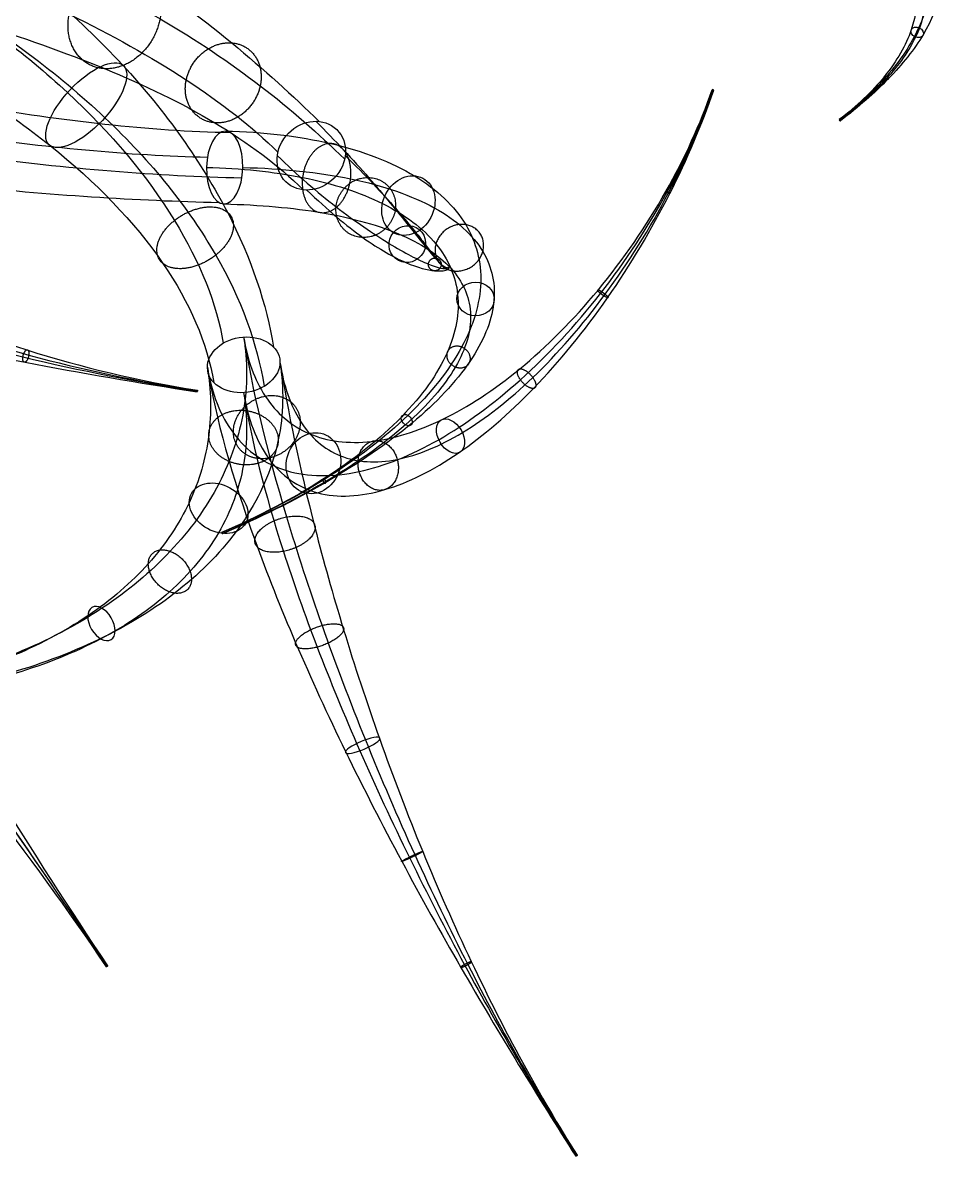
# Model space of a CAD drawing. Header units: millimetres. Extents: x -36.9 to 35.7, y -22.6 to 36.8.
# Drawn here: x 20.2 to 30.47, y -18.61 to -5.93 of the extents above; entities that cross this region are included whole.
import ezdxf

# ---------------------------------------------------------------- set-up
doc = ezdxf.new("R2010")
doc.units = ezdxf.units.MM
doc.header["$MEASUREMENT"] = 0
doc.layers.add('Default', color=18, linetype='Continuous', true_color=0x000000)

msp = doc.modelspace()

# ---------------------------------------------------------------- linework, layer by layer
at = {"layer": 'Default', "extrusion": (-0.269617, -0.575339, 0.772199)}
msp.add_circle((29.914, 37.523, 34.031), 0.0722, dxfattribs=at)
at = {"layer": 'Default', "extrusion": (0.665155, -0.624282, 0.409685)}
msp.add_circle((9.315, 23.896, 32.585), 0.607, dxfattribs=at)
at = {"layer": 'Default', "extrusion": (0.308402, 0.8859, -0.346509)}
msp.add_circle((-28.568, 41.378, -12.225), 0.01, dxfattribs=at)
at = {"layer": 'Default', "extrusion": (0.339856, -0.331969, 0.87994)}
msp.add_circle((11.066, 3.795, 53.214), 0.408, dxfattribs=at)
msp.add_circle((11.066, 3.795, 53.214), 0.408, dxfattribs=at)
at = {"layer": 'Default', "extrusion": (0.71625, 0.546135, -0.434422)}
msp.add_circle((-23.373, 54.384, -5.049), 0.01, dxfattribs=at)
at = {"layer": 'Default', "extrusion": (0.867274, -0.019932, -0.497431)}
msp.add_circle((-7.03, 47.083, -0.915), 0.408, dxfattribs=at)
msp.add_circle((-7.03, 47.083, -0.915), 0.408, dxfattribs=at)
at = {"layer": 'Default', "extrusion": (-0.506632, 0.265456, 0.820279)}
msp.add_circle((-4.314, 43.343, 17.724), 0.346, dxfattribs=at)
at = {"layer": 'Default', "extrusion": (0.191959, -0.15814, 0.968578)}
msp.add_circle((9.093, -10.471, 56.748), 0.209, dxfattribs=at)
at = {"layer": 'Default', "extrusion": (0.032554, 0.025168, 0.999153)}
msp.add_circle((-22.126, -12.108, 56.881), 0.01, dxfattribs=at)
at = {"layer": 'Default', "extrusion": (0.003254, 0.432783, 0.901492)}
msp.add_circle((-25.334, 23.866, 29.312), 0.209, dxfattribs=at)
at = {"layer": 'Default', "extrusion": (0.593711, 0.782334, 0.188309)}
msp.add_circle((-26.679, 40.799, 16.984), 0.0722, dxfattribs=at)
at = {"layer": 'Default', "extrusion": (0.10418, -0.644515, 0.75746)}
msp.add_circle((20.825, 14.657, 37.296), 0.408, dxfattribs=at)
msp.add_circle((20.825, 14.657, 37.296), 0.408, dxfattribs=at)
msp.add_circle((20.825, 14.657, 37.296), 0.408, dxfattribs=at)
msp.add_circle((20.825, 14.657, 37.296), 0.408, dxfattribs=at)
at = {"layer": 'Default', "extrusion": (0.942642, -0.147986, 0.299211)}
msp.add_circle((-6.491, 40.808, 37.365), 0.01, dxfattribs=at)
at = {"layer": 'Default', "extrusion": (0.512179, 0.472623, 0.717147)}
msp.add_circle((-24.236, 16.062, 32.266), 0.0722, dxfattribs=at)
at = {"layer": 'Default', "extrusion": (0.654504, 0.382923, 0.651916)}
msp.add_circle((-21.726, 21.353, 39.771), 0.209, dxfattribs=at)
at = {"layer": 'Default', "extrusion": (0.467791, -0.161294, 0.868997)}
msp.add_circle((-2.618, -2.529, 47.518), 0.346, dxfattribs=at)
at = {"layer": 'Default', "extrusion": (-0.317255, -0.57728, 0.752394)}
msp.add_circle((25.095, 26.843, 29.401), 0.346, dxfattribs=at)
at = {"layer": 'Default', "extrusion": (0.87023, 0.373239, 0.321547)}
msp.add_circle((-19.537, 25.886, 25.715), 0.01, dxfattribs=at)
at = {"layer": 'Default', "extrusion": (0.680899, 0.404892, -0.610277)}
msp.add_circle((-21.647, 40.062, -16.151), 0.209, dxfattribs=at)
at = {"layer": 'Default', "extrusion": (-0.378747, 0.899789, -0.216636)}
msp.add_circle((-16.687, 34.728, -30.473), 0.209, dxfattribs=at)
at = {"layer": 'Default', "extrusion": (-0.533946, 0.794741, 0.288596)}
msp.add_circle((-8.356, 45.01, -13.038), 0.01, dxfattribs=at)
at = {"layer": 'Default', "extrusion": (-0.489301, 0.765416, 0.418)}
msp.add_circle((-12.221, 48.786, -10.454), 0.01, dxfattribs=at)
at = {"layer": 'Default'}
for points, knots in [([(10.985, -3.804, 40.802), (11.723, -4.203, 41.417), (12.997, -4.817, 42.168), (14.918, -5.572, 42.742), (16.473, -6.093, 42.943), (18.067, -6.533, 42.897), (20.136, -6.973, 42.523), (21.618, -7.136, 41.917), (22.524, -7.157, 41.397)], [0, 0, 0, 0, 3.150297, 4.793949, 6.458441, 8.122933, 9.766585, 12.916882, 12.916882, 12.916882, 12.916882]), ([(17.515, -3.902, 34.478), (18.23, -4.155, 34.388), (19.658, -4.876, 34.415), (21.414, -6.37, 35.092), (22.577, -8.027, 36.316), (22.93, -9.081, 37.383), (23.007, -9.557, 37.942)], [0, 0, 0, 0, 2.137892, 4.404044, 6.670196, 8.808089, 8.808089, 8.808089, 8.808089]), ([(18.288, -3.849, 40.455), (19.449, -4.199, 41.692), (20.979, -4.967, 43.671), (22.572, -6.152, 46.502), (23.225, -6.748, 47.982), (23.517, -7.033, 48.738)], [0, 0, 0, 0, 5.133556, 7.706579, 10.267111, 10.267111, 10.267111, 10.267111]), ([(27.844, -4.312, 46.433), (28.125, -4.255, 46.521), (28.687, -4.198, 46.773), (29.424, -4.297, 47.334), (29.977, -4.564, 48.022), (30.304, -4.958, 48.759), (30.401, -5.442, 49.494), (30.262, -5.982, 50.183), (29.903, -6.526, 50.767), (29.544, -6.861, 51.064), (29.344, -7.013, 51.185)], [0, 0, 0, 0, 0.835069, 1.705272, 2.575474, 3.410544, 4.245613, 5.115815, 5.986018, 6.821087, 6.821087, 6.821087, 6.821087]), ([(10.231, -4.548, 41.223), (11.033, -4.982, 41.892), (12.451, -5.612, 42.687), (14.575, -6.326, 43.244), (16.271, -6.792, 43.403), (17.982, -7.164, 43.297), (20.169, -7.519, 42.839), (21.707, -7.642, 42.183), (22.652, -7.664, 41.64)], [0, 0, 0, 0, 3.150297, 4.793949, 6.458441, 8.122933, 9.766585, 12.916882, 12.916882, 12.916882, 12.916882]), ([(11.263, -4.548, 39.985), (11.951, -4.92, 40.558), (13.126, -5.462, 41.296), (14.923, -6.107, 41.935), (16.397, -6.546, 42.216), (17.928, -6.912, 42.263), (19.939, -7.277, 42.007), (21.392, -7.412, 41.462), (22.267, -7.432, 40.96)], [0, 0, 0, 0, 3.150297, 4.793949, 6.458441, 8.122933, 9.766585, 12.916882, 12.916882, 12.916882, 12.916882]), ([(17.157, -4.63, 33.677), (17.891, -4.89, 33.585), (19.376, -5.584, 33.661), (21.225, -6.965, 34.503), (22.453, -8.498, 35.892), (22.823, -9.514, 37.016), (22.901, -9.996, 37.583)], [0, 0, 0, 0, 2.137892, 4.404044, 6.670196, 8.808089, 8.808089, 8.808089, 8.808089]), ([(17.588, -4.638, 40.887), (18.701, -4.974, 42.073), (20.312, -5.573, 43.903), (22.074, -6.554, 46.604), (22.77, -7.096, 48.047), (23.055, -7.375, 48.787)], [0, 0, 0, 0, 5.133556, 7.706579, 10.267111, 10.267111, 10.267111, 10.267111]), ([(18.764, -4.638, 39.784), (19.945, -4.994, 41.043), (21.408, -5.625, 43.174), (22.884, -6.62, 46.18), (23.508, -7.168, 47.706), (23.802, -7.456, 48.468)], [0, 0, 0, 0, 5.133556, 7.706579, 10.267111, 10.267111, 10.267111, 10.267111]), ([(27.795, -4.712, 46.845), (28.026, -4.665, 46.918), (28.493, -4.609, 47.113), (29.138, -4.649, 47.545), (29.676, -4.823, 48.104), (30.051, -5.117, 48.747), (30.232, -5.517, 49.437), (30.182, -6.003, 50.129), (29.883, -6.527, 50.743), (29.535, -6.861, 51.053), (29.336, -7.012, 51.174)], [0, 0, 0, 0, 0.835069, 1.705272, 2.575474, 3.410544, 4.245613, 5.115815, 5.986018, 6.821087, 6.821087, 6.821087, 6.821087]), ([(28.04, -4.712, 46.067), (28.33, -4.653, 46.158), (28.905, -4.583, 46.429), (29.637, -4.637, 47.047), (30.163, -4.845, 47.806), (30.448, -5.172, 48.613), (30.494, -5.586, 49.41), (30.309, -6.059, 50.144), (29.917, -6.552, 50.756), (29.55, -6.873, 51.059), (29.35, -7.025, 51.181)], [0, 0, 0, 0, 0.835069, 1.705272, 2.575474, 3.410544, 4.245613, 5.115815, 5.986018, 6.821087, 6.821087, 6.821087, 6.821087]), ([(17.334, -4.693, 35.278), (17.934, -4.906, 35.203), (19.146, -5.47, 35.174), (20.773, -6.669, 35.608), (21.983, -8.108, 36.586), (22.373, -9.077, 37.544), (22.443, -9.514, 38.056)], [0, 0, 0, 0, 2.137892, 4.404044, 6.670196, 8.808089, 8.808089, 8.808089, 8.808089]), ([(27.992, -5.113, 46.479), (28.232, -5.064, 46.555), (28.711, -4.993, 46.769), (29.352, -4.99, 47.259), (29.862, -5.104, 47.888), (30.194, -5.331, 48.601), (30.325, -5.661, 49.352), (30.229, -6.08, 50.09), (29.897, -6.552, 50.731), (29.541, -6.872, 51.048), (29.342, -7.024, 51.169)], [0, 0, 0, 0, 0.835069, 1.705272, 2.575474, 3.410544, 4.245613, 5.115815, 5.986018, 6.821087, 6.821087, 6.821087, 6.821087]), ([(10.51, -5.292, 40.406), (11.261, -5.699, 41.033), (12.581, -6.257, 41.815), (14.58, -6.861, 42.438), (16.195, -7.244, 42.676), (17.844, -7.543, 42.663), (19.972, -7.823, 42.323), (21.48, -7.918, 41.728), (22.395, -7.939, 41.203)], [0, 0, 0, 0, 3.150297, 4.793949, 6.458441, 8.122933, 9.766585, 12.916882, 12.916882, 12.916882, 12.916882]), ([(16.976, -5.421, 34.478), (17.595, -5.641, 34.4), (18.863, -6.178, 34.421), (20.584, -7.265, 35.019), (21.859, -8.578, 36.162), (22.266, -9.51, 37.177), (22.337, -9.953, 37.697)], [0, 0, 0, 0, 2.137892, 4.404044, 6.670196, 8.808089, 8.808089, 8.808089, 8.808089]), ([(18.065, -5.428, 40.217), (19.197, -5.769, 41.424), (20.74, -6.231, 43.407), (22.386, -7.021, 46.283), (23.052, -7.517, 47.771), (23.341, -7.798, 48.517)], [0, 0, 0, 0, 5.133556, 7.706579, 10.267111, 10.267111, 10.267111, 10.267111]), ([(22.266, -9.782, 37.852), (22.313, -10.077, 38.198), (22.518, -10.59, 38.969), (23.114, -11.007, 40.201), (23.93, -11.016, 41.361), (24.85, -10.646, 42.319), (25.794, -9.952, 43.015), (26.69, -8.985, 43.395), (27.436, -7.85, 43.417), (27.789, -7.059, 43.209), (27.922, -6.678, 43.06)], [0, 0, 0, 0, 1.288216, 2.642566, 3.996916, 5.285132, 6.573348, 7.927698, 9.282048, 10.570264, 10.570264, 10.570264, 10.570264]), ([(22.672, -9.444, 38.084), (22.713, -9.701, 38.386), (22.88, -10.159, 39.051), (23.37, -10.58, 40.132), (24.066, -10.671, 41.196), (24.89, -10.417, 42.128), (25.778, -9.838, 42.858), (26.661, -8.953, 43.306), (27.42, -7.85, 43.389), (27.782, -7.06, 43.197), (27.914, -6.68, 43.048)], [0, 0, 0, 0, 1.288216, 2.642566, 3.996916, 5.285132, 6.573348, 7.927698, 9.282048, 10.570264, 10.570264, 10.570264, 10.570264]), ([(22.672, -10.065, 37.555), (22.72, -10.362, 37.904), (22.914, -10.872, 38.691), (23.467, -11.259, 39.965), (24.221, -11.22, 41.177), (25.069, -10.795, 42.187), (25.939, -10.046, 42.932), (26.765, -9.032, 43.353), (27.46, -7.865, 43.404), (27.8, -7.065, 43.203), (27.933, -6.684, 43.054)], [0, 0, 0, 0, 1.288216, 2.642566, 3.996916, 5.285132, 6.573348, 7.927698, 9.282048, 10.570264, 10.570264, 10.570264, 10.570264]), ([(23.078, -9.727, 37.788), (23.119, -9.986, 38.092), (23.276, -10.441, 38.773), (23.723, -10.832, 39.896), (24.357, -10.874, 41.012), (25.109, -10.566, 41.997), (25.922, -9.932, 42.775), (26.736, -8.999, 43.264), (27.445, -7.865, 43.376), (27.793, -7.066, 43.191), (27.926, -6.686, 43.042)], [0, 0, 0, 0, 1.288216, 2.642566, 3.996916, 5.285132, 6.573348, 7.927698, 9.282048, 10.570264, 10.570264, 10.570264, 10.570264]), ([(23.478, -7.031, 48.754), (23.7, -7.248, 49.331), (24.096, -7.678, 50.512), (24.543, -8.228, 52.376), (24.84, -8.603, 54.329), (24.935, -8.681, 55.668), (24.957, -8.664, 56.334)], [0, 0, 0, 0, 2.001699, 4.018587, 6.035474, 8.037173, 8.037173, 8.037173, 8.037173]), ([(15.69, -7.223, 45.77), (16.075, -7.508, 46.271), (16.93, -8.094, 47.213), (18.456, -8.927, 48.421), (20.206, -9.623, 49.409), (21.493, -9.935, 49.911), (22.154, -10.039, 50.121)], [0, 0, 0, 0, 2.102408, 4.232355, 6.362303, 8.46471, 8.46471, 8.46471, 8.46471]), ([(22.467, -7.14, 41.296), (22.895, -7.15, 41.05), (23.707, -7.247, 40.446), (24.646, -7.611, 39.29), (25.217, -8.158, 37.985), (25.388, -8.826, 36.657), (25.168, -9.564, 35.387), (24.567, -10.327, 34.249), (23.633, -11.044, 33.341), (22.844, -11.454, 32.925), (22.429, -11.632, 32.772)], [0, 0, 0, 0, 1.429693, 2.915488, 4.401283, 5.830976, 7.260669, 8.746464, 10.23226, 11.661952, 11.661952, 11.661952, 11.661952]), ([(23.048, -7.415, 48.775), (23.271, -7.633, 49.351), (23.719, -8.016, 50.53), (24.323, -8.426, 52.388), (24.777, -8.659, 54.333), (24.925, -8.69, 55.668), (24.946, -8.673, 56.335)], [0, 0, 0, 0, 2.001699, 4.018587, 6.035474, 8.037173, 8.037173, 8.037173, 8.037173]), ([(23.809, -7.415, 48.481), (24.04, -7.641, 49.078), (24.409, -8.037, 50.334), (24.735, -8.446, 52.313), (24.896, -8.666, 54.326), (24.944, -8.691, 55.667), (24.966, -8.674, 56.334)], [0, 0, 0, 0, 2.001699, 4.018587, 6.035474, 8.037173, 8.037173, 8.037173, 8.037173]), ([(15.264, -7.594, 45.885), (15.664, -7.891, 46.406), (16.605, -8.453, 47.371), (18.304, -9.152, 48.541), (20.178, -9.691, 49.451), (21.489, -9.946, 49.918), (22.15, -10.05, 50.128)], [0, 0, 0, 0, 2.102408, 4.232355, 6.362303, 8.46471, 8.46471, 8.46471, 8.46471]), ([(15.911, -7.594, 45.388), (16.289, -7.874, 45.88), (17.101, -8.406, 46.85), (18.538, -9.101, 48.196), (20.222, -9.67, 49.341), (21.496, -9.943, 49.9), (22.156, -10.046, 50.109)], [0, 0, 0, 0, 2.102408, 4.232355, 6.362303, 8.46471, 8.46471, 8.46471, 8.46471]), ([(22.257, -7.548, 40.946), (22.642, -7.557, 40.725), (23.38, -7.633, 40.192), (24.274, -7.923, 39.17), (24.875, -8.375, 37.984), (25.127, -8.953, 36.73), (25.009, -9.622, 35.48), (24.499, -10.342, 34.318), (23.618, -11.045, 33.369), (22.838, -11.454, 32.938), (22.424, -11.631, 32.785)], [0, 0, 0, 0, 1.429693, 2.915488, 4.401283, 5.830976, 7.260669, 8.746464, 10.23226, 11.661952, 11.661952, 11.661952, 11.661952]), ([(22.663, -7.548, 41.654), (23.104, -7.558, 41.401), (23.935, -7.646, 40.767), (24.871, -7.971, 39.542), (25.412, -8.461, 38.162), (25.534, -9.059, 36.766), (25.259, -9.722, 35.443), (24.61, -10.412, 34.271), (23.645, -11.073, 33.346), (22.849, -11.467, 32.928), (22.434, -11.645, 32.774)], [0, 0, 0, 0, 1.429693, 2.915488, 4.401283, 5.830976, 7.260669, 8.746464, 10.23226, 11.661952, 11.661952, 11.661952, 11.661952]), ([(23.38, -7.8, 48.501), (23.611, -8.026, 49.099), (24.032, -8.375, 50.353), (24.515, -8.643, 52.324), (24.834, -8.722, 54.329), (24.934, -8.7, 55.668), (24.956, -8.684, 56.335)], [0, 0, 0, 0, 2.001699, 4.018587, 6.035474, 8.037173, 8.037173, 8.037173, 8.037173]), ([(15.486, -7.966, 45.503), (15.878, -8.258, 46.015), (16.776, -8.765, 47.008), (18.386, -9.326, 48.316), (20.194, -9.738, 49.383), (21.491, -9.954, 49.907), (22.152, -10.058, 50.117)], [0, 0, 0, 0, 2.102408, 4.232355, 6.362303, 8.46471, 8.46471, 8.46471, 8.46471]), ([(22.453, -7.956, 41.304), (22.851, -7.965, 41.076), (23.607, -8.032, 40.514), (24.499, -8.283, 39.423), (25.07, -8.678, 38.16), (25.273, -9.186, 36.838), (25.1, -9.78, 35.536), (24.542, -10.427, 34.34), (23.63, -11.073, 33.374), (22.843, -11.467, 32.941), (22.429, -11.644, 32.788)], [0, 0, 0, 0, 1.429693, 2.915488, 4.401283, 5.830976, 7.260669, 8.746464, 10.23226, 11.661952, 11.661952, 11.661952, 11.661952]), ([(22.672, -9.444, 38.084), (22.716, -9.716, 38.404), (22.715, -10.275, 39.058), (22.439, -11.096, 40.024), (21.896, -11.853, 40.93), (21.12, -12.501, 41.734), (20.144, -13.014, 42.411), (19.001, -13.362, 42.934), (17.75, -13.519, 43.274), (16.889, -13.487, 43.372), (16.466, -13.437, 43.388)], [0, 0, 0, 0, 1.278025, 2.5863, 3.894575, 5.1726, 6.450625, 7.7589, 9.067176, 10.3452, 10.3452, 10.3452, 10.3452]), ([(22.672, -9.444, 38.084), (22.765, -10.022, 38.765), (23.016, -11.074, 39.639), (23.537, -12.67, 40.394), (24.023, -13.95, 40.742), (24.575, -15.233, 40.854), (25.353, -16.845, 40.711), (25.979, -17.946, 40.318), (26.4, -18.603, 39.959)], [0, 0, 0, 0, 2.575581, 3.92982, 5.304507, 6.679194, 8.033433, 10.609014, 10.609014, 10.609014, 10.609014]), ([(23.078, -9.727, 37.788), (23.125, -10.02, 38.132), (23.111, -10.612, 38.845), (22.769, -11.445, 39.902), (22.134, -12.174, 40.882), (21.264, -12.761, 41.732), (20.211, -13.192, 42.428), (19.018, -13.457, 42.95), (17.749, -13.55, 43.281), (16.888, -13.501, 43.375), (16.465, -13.451, 43.391)], [0, 0, 0, 0, 1.278025, 2.5863, 3.894575, 5.1726, 6.450625, 7.7589, 9.067176, 10.3452, 10.3452, 10.3452, 10.3452]), ([(23.078, -9.727, 37.788), (23.165, -10.267, 38.422), (23.362, -11.226, 39.266), (23.779, -12.714, 40.07), (24.181, -13.937, 40.491), (24.661, -15.195, 40.692), (25.373, -16.812, 40.656), (25.983, -17.938, 40.307), (26.403, -18.595, 39.948)], [0, 0, 0, 0, 2.575581, 3.92982, 5.304507, 6.679194, 8.033433, 10.609014, 10.609014, 10.609014, 10.609014]), ([(22.266, -9.782, 37.852), (22.307, -10.038, 38.153), (22.319, -10.554, 38.774), (22.105, -11.301, 39.721), (21.649, -11.989, 40.644), (20.963, -12.584, 41.497), (20.064, -13.058, 42.243), (18.973, -13.382, 42.842), (17.746, -13.525, 43.243), (16.887, -13.49, 43.358), (16.465, -13.44, 43.375)], [0, 0, 0, 0, 1.278025, 2.5863, 3.894575, 5.1726, 6.450625, 7.7589, 9.067176, 10.3452, 10.3452, 10.3452, 10.3452]), ([(22.266, -9.782, 37.852), (22.357, -10.349, 38.519), (22.639, -11.352, 39.397), (23.24, -12.862, 40.197), (23.8, -14.078, 40.594), (24.43, -15.305, 40.76), (25.3, -16.864, 40.679), (25.968, -17.95, 40.311), (26.388, -18.607, 39.952)], [0, 0, 0, 0, 2.575581, 3.92982, 5.304507, 6.679194, 8.033433, 10.609014, 10.609014, 10.609014, 10.609014]), ([(22.672, -10.065, 37.555), (22.717, -10.342, 37.881), (22.715, -10.891, 38.561), (22.435, -11.65, 39.599), (21.887, -12.311, 40.596), (21.107, -12.843, 41.494), (20.13, -13.236, 42.26), (18.99, -13.477, 42.858), (17.745, -13.556, 43.25), (16.887, -13.504, 43.361), (16.464, -13.454, 43.378)], [0, 0, 0, 0, 1.278025, 2.5863, 3.894575, 5.1726, 6.450625, 7.7589, 9.067176, 10.3452, 10.3452, 10.3452, 10.3452]), ([(22.672, -10.065, 37.555), (22.757, -10.593, 38.176), (22.985, -11.504, 39.024), (23.482, -12.907, 39.873), (23.958, -14.064, 40.343), (24.517, -15.267, 40.598), (25.32, -16.831, 40.624), (25.972, -17.942, 40.3), (26.391, -18.599, 39.941)], [0, 0, 0, 0, 2.575581, 3.92982, 5.304507, 6.679194, 8.033433, 10.609014, 10.609014, 10.609014, 10.609014])]:
    msp.add_open_spline(points, degree=3, knots=knots, dxfattribs=at)
at = {"layer": 'Default', "extrusion": (-0.514404, 0.272452, -0.813117)}
msp.add_rational_spline([(21.736, -5.886, 43.938), (21.848, -5.302, 44.063), (21.339, -5.276, 44.393), (20.831, -5.25, 44.724), (20.719, -5.833, 44.599), (20.608, -6.417, 44.474), (21.116, -6.443, 44.143), (21.625, -6.469, 43.813), (21.736, -5.886, 43.938)], [1, 0.707106781187, 1, 0.707106781187, 1, 0.707106781187, 1, 0.707106781187, 1], degree=2, knots=[0, 0, 0, 1.266062, 1.266062, 2.532124, 2.532124, 3.798186, 3.798186, 5.064247, 5.064247, 5.064247], dxfattribs=at)
at = {"layer": 'Default', "extrusion": (-0.42926, 0.303653, -0.850606)}
msp.add_rational_spline([(22.857, -6.634, 46.19), (22.952, -6.187, 46.301), (22.538, -6.154, 46.522), (22.124, -6.122, 46.742), (22.03, -6.568, 46.631), (21.935, -7.015, 46.519), (22.349, -7.048, 46.299), (22.762, -7.08, 46.078), (22.857, -6.634, 46.19)], [1, 0.707106781187, 1, 0.707106781187, 1, 0.707106781187, 1, 0.707106781187, 1], degree=2, knots=[0, 0, 0, 1.266062, 1.266062, 2.532124, 2.532124, 3.798186, 3.798186, 5.064247, 5.064247, 5.064247], dxfattribs=at)
at = {"layer": 'Default', "extrusion": (0.518221, 0.583849, -0.624954)}
msp.add_rational_spline([(29.84, -6.53, 50.726), (29.835, -6.547, 50.706), (29.857, -6.561, 50.712), (29.879, -6.574, 50.718), (29.884, -6.557, 50.738), (29.889, -6.54, 50.758), (29.867, -6.527, 50.752), (29.844, -6.514, 50.746), (29.84, -6.53, 50.726)], [1, 0.707106781187, 1, 0.707106781187, 1, 0.707106781187, 1, 0.707106781187, 1], degree=2, knots=[0, 0, 0, 0.640885, 0.640885, 1.28177, 1.28177, 1.922655, 1.922655, 2.56354, 2.56354, 2.56354], dxfattribs=at)
at = {"layer": 'Default', "extrusion": (-0.717239, 0.145864, 0.68139)}
msp.add_rational_spline([(23.868, -7.675, 40.737), (23.821, -8.062, 40.77), (23.553, -8.054, 40.486), (23.284, -8.047, 40.201), (23.331, -7.659, 40.168), (23.377, -7.272, 40.134), (23.646, -7.28, 40.418), (23.915, -7.288, 40.703), (23.868, -7.675, 40.737)], [1, 0.707106781187, 1, 0.707106781187, 1, 0.707106781187, 1, 0.707106781187, 1], degree=2, knots=[0, 0, 0, 0.640885, 0.640885, 1.28177, 1.28177, 1.922655, 1.922655, 2.56354, 2.56354, 2.56354], dxfattribs=at)
at = {"layer": 'Default', "extrusion": (-0.268202, 0.24724, -0.931096)}
msp.add_rational_spline([(24.37, -8.004, 50.345), (24.402, -7.669, 50.424), (24.07, -7.66, 50.522), (23.738, -7.652, 50.62), (23.706, -7.987, 50.54), (23.674, -8.323, 50.461), (24.006, -8.331, 50.363), (24.338, -8.34, 50.265), (24.37, -8.004, 50.345)], [1, 0.707106781187, 1, 0.707106781187, 1, 0.707106781187, 1, 0.707106781187, 1], degree=2, knots=[0, 0, 0, 0.640885, 0.640885, 1.28177, 1.28177, 1.922655, 1.922655, 2.56354, 2.56354, 2.56354], dxfattribs=at)
at = {"layer": 'Default', "extrusion": (-0.470342, -0.877884, 0.08999)}
msp.add_rational_spline([(27.396, -7.816, 43.326), (27.389, -7.81, 43.35), (27.412, -7.821, 43.359), (27.434, -7.832, 43.368), (27.44, -7.838, 43.343), (27.447, -7.844, 43.318), (27.425, -7.833, 43.31), (27.403, -7.822, 43.301), (27.396, -7.816, 43.326)], [1, 0.707106781187, 1, 0.707106781187, 1, 0.707106781187, 1, 0.707106781187, 1], degree=2, knots=[0, 0, 0, 0.640885, 0.640885, 1.28177, 1.28177, 1.922655, 1.922655, 2.56354, 2.56354, 2.56354], dxfattribs=at)
at = {"layer": 'Default', "extrusion": (-0.399151, 0.672357, -0.623389)}
msp.add_rational_spline([(22.49, -8.048, 36.408), (22.259, -7.854, 36.765), (21.898, -8.141, 36.687), (21.538, -8.427, 36.61), (21.768, -8.621, 36.253), (21.999, -8.814, 35.896), (22.36, -8.528, 35.974), (22.72, -8.242, 36.051), (22.49, -8.048, 36.408)], [1, 0.707106781187, 1, 0.707106781187, 1, 0.707106781187, 1, 0.707106781187, 1], degree=2, knots=[0, 0, 0, 1.266062, 1.266062, 2.532124, 2.532124, 3.798186, 3.798186, 5.064247, 5.064247, 5.064247], dxfattribs=at)
at = {"layer": 'Default', "extrusion": (-0.25653, 0.364357, 0.89523)}
msp.add_rational_spline([(25.347, -8.487, 38.138), (25.276, -8.746, 38.223), (25.014, -8.704, 38.131), (24.752, -8.662, 38.039), (24.823, -8.404, 37.954), (24.894, -8.146, 37.87), (25.156, -8.188, 37.962), (25.418, -8.229, 38.054), (25.347, -8.487, 38.138)], [1, 0.707106781187, 1, 0.707106781187, 1, 0.707106781187, 1, 0.707106781187, 1], degree=2, knots=[0, 0, 0, 0.640885, 0.640885, 1.28177, 1.28177, 1.922655, 1.922655, 2.56354, 2.56354, 2.56354], dxfattribs=at)
at = {"layer": 'Default', "extrusion": (-0.112802, 0.066639, -0.99138)}
msp.add_rational_spline([(24.882, -8.636, 54.331), (24.886, -8.564, 54.336), (24.815, -8.561, 54.344), (24.744, -8.557, 54.352), (24.739, -8.628, 54.348), (24.735, -8.7, 54.344), (24.806, -8.704, 54.335), (24.878, -8.707, 54.327), (24.882, -8.636, 54.331)], [1, 0.707106781187, 1, 0.707106781187, 1, 0.707106781187, 1, 0.707106781187, 1], degree=2, knots=[0, 0, 0, 0.640885, 0.640885, 1.28177, 1.28177, 1.922655, 1.922655, 2.56354, 2.56354, 2.56354], dxfattribs=at)
at = {"layer": 'Default'}
for points in [[(16.035, -8.694, 41.917), (17.943, -11.173, 41.12), (19.435, -13.925, 40.259), (21.15, -16.479, 39.332)], [(15.65, -8.863, 41.522), (17.546, -11.326, 40.73), (19.422, -13.924, 40.252), (21.14, -16.482, 39.323)], [(15.773, -9.023, 42.313), (17.679, -11.499, 41.516), (19.428, -13.933, 40.269), (21.144, -16.487, 39.342)], [(15.388, -9.192, 41.917), (17.283, -11.652, 41.126), (19.415, -13.931, 40.262), (21.134, -16.49, 39.332)]]:
    msp.add_open_spline(points, degree=3, dxfattribs=at)
at = {"layer": 'Default', "extrusion": (-0.877712, 0.223879, -0.423675)}
msp.add_rational_spline([(20.268, -9.646, 49.295), (20.278, -9.577, 49.311), (20.245, -9.588, 49.374), (20.212, -9.598, 49.436), (20.202, -9.667, 49.42), (20.193, -9.736, 49.403), (20.226, -9.725, 49.341), (20.259, -9.715, 49.278), (20.268, -9.646, 49.295)], [1, 0.707106781187, 1, 0.707106781187, 1, 0.707106781187, 1, 0.707106781187, 1], degree=2, knots=[0, 0, 0, 0.640885, 0.640885, 1.28177, 1.28177, 1.922655, 1.922655, 2.56354, 2.56354, 2.56354], dxfattribs=at)
at = {"layer": 'Default', "extrusion": (-0.262803, -0.469959, -0.842659)}
msp.add_rational_spline([(25.204, -9.716, 35.487), (25.169, -9.828, 35.56), (25.041, -9.779, 35.572), (24.914, -9.731, 35.585), (24.948, -9.62, 35.513), (24.983, -9.509, 35.44), (25.111, -9.557, 35.427), (25.238, -9.605, 35.414), (25.204, -9.716, 35.487)], [1, 0.707106781187, 1, 0.707106781187, 1, 0.707106781187, 1, 0.707106781187, 1], degree=2, knots=[0, 0, 0, 0.640885, 0.640885, 1.28177, 1.28177, 1.922655, 1.922655, 2.56354, 2.56354, 2.56354], dxfattribs=at)
at = {"layer": 'Default', "extrusion": (0.656633, 0.607192, 0.447382)}
msp.add_rational_spline([(25.76, -9.801, 42.799), (25.691, -9.814, 42.918), (25.768, -9.923, 42.951), (25.846, -10.031, 42.985), (25.915, -10.019, 42.867), (25.984, -10.006, 42.748), (25.906, -9.897, 42.715), (25.829, -9.789, 42.681), (25.76, -9.801, 42.799)], [1, 0.707106781187, 1, 0.707106781187, 1, 0.707106781187, 1, 0.707106781187, 1], degree=2, knots=[0, 0, 0, 0.640885, 0.640885, 1.28177, 1.28177, 1.922655, 1.922655, 2.56354, 2.56354, 2.56354], dxfattribs=at)
at = {"layer": 'Default', "extrusion": (-0.295913, 0.429546, -0.853186)}
msp.add_rational_spline([(22.913, -10.105, 39.046), (22.54, -10.174, 39.141), (22.558, -10.521, 38.96), (22.576, -10.868, 38.779), (22.95, -10.799, 38.684), (23.323, -10.73, 38.59), (23.305, -10.383, 38.771), (23.287, -10.036, 38.951), (22.913, -10.105, 39.046)], [1, 0.707106781187, 1, 0.707106781187, 1, 0.707106781187, 1, 0.707106781187, 1], degree=2, knots=[0, 0, 0, 0.640885, 0.640885, 1.28177, 1.28177, 1.922655, 1.922655, 2.56354, 2.56354, 2.56354], dxfattribs=at)
at = {"layer": 'Default', "extrusion": (-0.106564, -0.625696, 0.772754)}
msp.add_rational_spline([(22.67, -10.265, 39.048), (22.281, -10.239, 39.015), (22.281, -10.543, 38.769), (22.281, -10.847, 38.523), (22.67, -10.874, 38.555), (23.059, -10.9, 38.588), (23.059, -10.596, 38.834), (23.059, -10.292, 39.08), (22.67, -10.265, 39.048)], [1, 0.707106781187, 1, 0.707106781187, 1, 0.707106781187, 1, 0.707106781187, 1], degree=2, knots=[0, 0, 0, 0.640885, 0.640885, 1.28177, 1.28177, 1.922655, 1.922655, 2.56354, 2.56354, 2.56354], dxfattribs=at)
at = {"layer": 'Default', "extrusion": (-0.592072, -0.123376, -0.796385)}
msp.add_rational_spline([(24.102, -10.612, 41.193), (23.889, -10.68, 41.362), (23.964, -10.95, 41.348), (24.039, -11.219, 41.334), (24.252, -11.151, 41.165), (24.465, -11.083, 40.996), (24.39, -10.813, 41.01), (24.315, -10.544, 41.024), (24.102, -10.612, 41.193)], [1, 0.707106781187, 1, 0.707106781187, 1, 0.707106781187, 1, 0.707106781187, 1], degree=2, knots=[0, 0, 0, 0.640885, 0.640885, 1.28177, 1.28177, 1.922655, 1.922655, 2.56354, 2.56354, 2.56354], dxfattribs=at)
at = {"layer": 'Default', "extrusion": (-0.72166, -0.438438, -0.535704)}
msp.add_rational_spline([(23.592, -11.07, 33.385), (23.589, -11.088, 33.404), (23.571, -11.073, 33.415), (23.553, -11.057, 33.427), (23.556, -11.039, 33.408), (23.559, -11.021, 33.389), (23.577, -11.036, 33.377), (23.595, -11.052, 33.366), (23.592, -11.07, 33.385)], [1, 0.707106781187, 1, 0.707106781187, 1, 0.707106781187, 1, 0.707106781187, 1], degree=2, knots=[0, 0, 0, 0.640885, 0.640885, 1.28177, 1.28177, 1.922655, 1.922655, 2.56354, 2.56354, 2.56354], dxfattribs=at)
at = {"layer": 'Default', "extrusion": (0.251725, -0.813958, 0.523553)}
msp.add_rational_spline([(23.152, -11.457, 39.775), (22.815, -11.521, 39.838), (22.797, -11.713, 39.548), (22.779, -11.906, 39.257), (23.116, -11.842, 39.194), (23.454, -11.778, 39.131), (23.471, -11.586, 39.422), (23.489, -11.393, 39.712), (23.152, -11.457, 39.775)], [1, 0.707106781187, 1, 0.707106781187, 1, 0.707106781187, 1, 0.707106781187, 1], degree=2, knots=[0, 0, 0, 0.640885, 0.640885, 1.28177, 1.28177, 1.922655, 1.922655, 2.56354, 2.56354, 2.56354], dxfattribs=at)
at = {"layer": 'Default', "extrusion": (0.512985, 0.501648, -0.69656)}
msp.add_rational_spline([(21.851, -11.841, 40.921), (21.61, -11.753, 40.807), (21.605, -11.98, 40.641), (21.601, -12.206, 40.474), (21.842, -12.295, 40.588), (22.084, -12.383, 40.702), (22.088, -12.157, 40.869), (22.093, -11.93, 41.035), (21.851, -11.841, 40.921)], [1, 0.707106781187, 1, 0.707106781187, 1, 0.707106781187, 1, 0.707106781187, 1], degree=2, knots=[0, 0, 0, 0.640885, 0.640885, 1.28177, 1.28177, 1.922655, 1.922655, 2.56354, 2.56354, 2.56354], dxfattribs=at)
at = {"layer": 'Default', "extrusion": (-0.319465, 0.869417, -0.376903)}
msp.add_rational_spline([(23.549, -12.671, 40.352), (23.28, -12.743, 40.414), (23.253, -12.864, 40.158), (23.227, -12.985, 39.902), (23.495, -12.913, 39.84), (23.763, -12.841, 39.778), (23.79, -12.72, 40.034), (23.817, -12.6, 40.29), (23.549, -12.671, 40.352)], [1, 0.707106781187, 1, 0.707106781187, 1, 0.707106781187, 1, 0.707106781187, 1], degree=2, knots=[0, 0, 0, 0.640885, 0.640885, 1.28177, 1.28177, 1.922655, 1.922655, 2.56354, 2.56354, 2.56354], dxfattribs=at)
at = {"layer": 'Default', "extrusion": (-0.426621, 0.903056, -0.049841)}
msp.add_rational_spline([(24.586, -15.233, 40.817), (24.468, -15.287, 40.851), (24.441, -15.307, 40.722), (24.413, -15.327, 40.593), (24.53, -15.274, 40.56), (24.647, -15.22, 40.526), (24.675, -15.2, 40.655), (24.703, -15.18, 40.783), (24.586, -15.233, 40.817)], [1, 0.707106781187, 1, 0.707106781187, 1, 0.707106781187, 1, 0.707106781187, 1], degree=2, knots=[0, 0, 0, 0.640885, 0.640885, 1.28177, 1.28177, 1.922655, 1.922655, 2.56354, 2.56354, 2.56354], dxfattribs=at)
at = {"layer": 'Default', "extrusion": (-0.461381, 0.879467, 0.116897)}
msp.add_rational_spline([(25.18, -16.463, 40.71), (25.121, -16.495, 40.727), (25.102, -16.497, 40.661), (25.083, -16.498, 40.595), (25.141, -16.465, 40.577), (25.2, -16.432, 40.56), (25.219, -16.431, 40.626), (25.238, -16.43, 40.693), (25.18, -16.463, 40.71)], [1, 0.707106781187, 1, 0.707106781187, 1, 0.707106781187, 1, 0.707106781187, 1], degree=2, knots=[0, 0, 0, 0.640885, 0.640885, 1.28177, 1.28177, 1.922655, 1.922655, 2.56354, 2.56354, 2.56354], dxfattribs=at)

doc.saveas('drawing.dxf')
